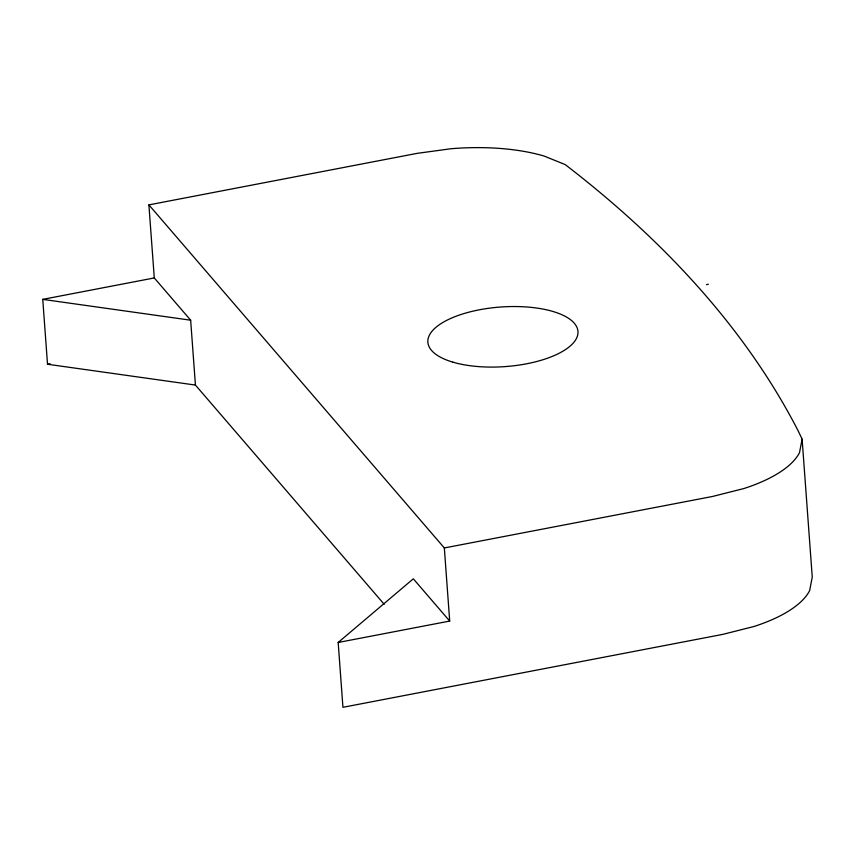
<?xml version="1.0" encoding="UTF-8"?>
<svg xmlns="http://www.w3.org/2000/svg" width="855" height="855" viewBox="0 0 855 855"><rect width="100%" height="100%" fill="white"/><g stroke="black" fill="none" stroke-linecap="round" stroke-linejoin="round"><path stroke-width="1.28" d="M802.108 439.107L799.511 452.658A129.244 51.332 -4.2 0 1 743.711 488.59L712.643 496.445L444.333 547.959L148.898 204.879L417.229 153.344L451.087 148.727A129.244 51.332 -4.2 0 1 544.154 156.07L565.23 164.609C659.066 236.782 743.519 324.708 798.1 430.738L802.108 439.107L812.25 577.039L809.653 590.602A129.244 51.332 -4.2 0 1 753.854 626.533L722.785 634.378L342.941 707.309L338.174 642.479L413.318 578.803L449.698 621.061L338.174 642.479M195.432 385.071L47.517 364.241L42.75 299.368L154.285 277.95L190.654 320.208L195.432 385.071L384.162 604.25M47.517 364.241L50.135 363.738M706.486 284.619L708.314 284.266M42.75 299.368L190.654 320.208M444.333 547.959L449.698 621.061M148.898 204.879L154.285 277.95M452.915 362.167A75.261 29.882 -4.1 0 0 576.441 338.452A75.261 29.882 -4.1 0 0 479.431 309.788A75.261 29.882 -4.1 0 0 452.915 362.167"/></g></svg>
